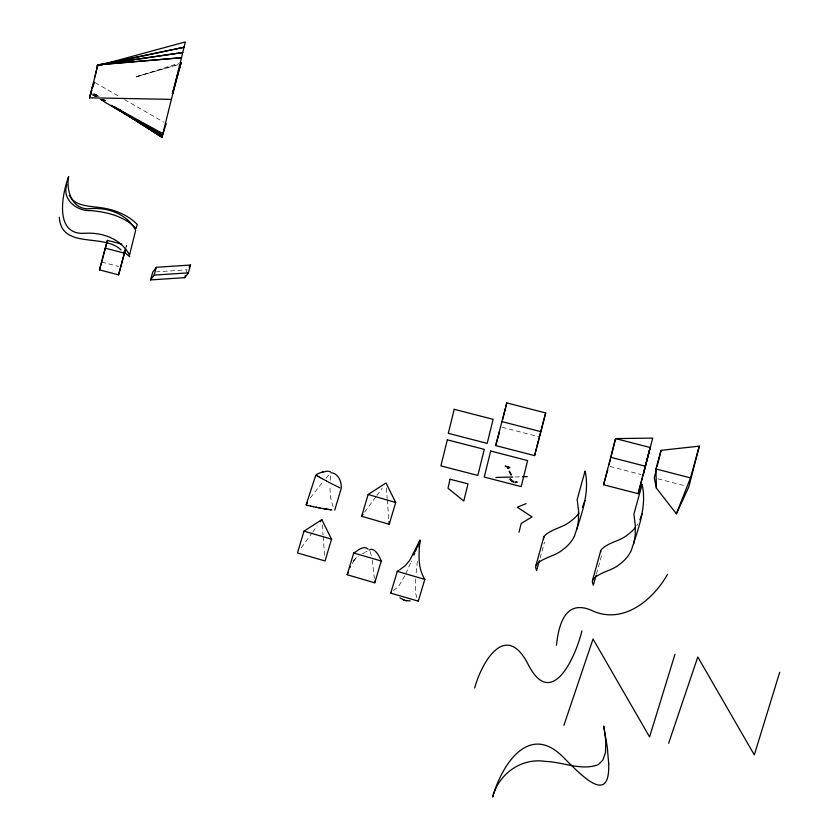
<?xml version="1.0" encoding="UTF-8"?>
<svg xmlns="http://www.w3.org/2000/svg" width="839" height="839" viewBox="0 0 839 839"><rect width="100%" height="100%" fill="white"/><g stroke="black" fill="none" stroke-linecap="round" stroke-linejoin="round"><path stroke-width="0.63" stroke-dasharray="4.2 3.15" d="M415.63 578.941L415.336 592.428L417.256 598.836M330.293 480.223L330.765 475.44M417.371 561.301L416.396 570.363A77.104 16.885 -86.1 0 0 415.997 574.495M125.871 247.715L126.511 245.303L125.892 247.536M186.373 272.067L186.992 269.833L156.557 271.836M540.033 558.218L544.49 542.13M596.414 574.128L601.553 555.596M411.12 561.742L411.414 561.039M410.523 563.137L406.034 573.121M404.755 575.795L398.63 586.283L393.313 590.719M352.265 563.598L353.869 560.851M353.534 561.385L355.988 557.987L358.673 556.037M310.409 497.821L323.225 481.397M301.285 547.741L311.94 533.174M312.706 532.136L317.268 525.896M364.682 512.094L376.103 496.489M376.858 495.45L382.196 488.162M353.345 560.704L356.732 557.337L355.631 558.396L356.082 557.935M325.993 478.22L329.643 474.129M367.021 551.244L365.5 552.104M362.542 553.74L364.724 552.523M136.096 76.968L178.613 63.334M515.219 476.961L521.26 476.804M101.666 262.093L118.372 266.403M502.1 427.271L538.491 436.668M609.974 466.463L640.86 474.434M657.986 478.849L686.396 486.18M95.31 96.621L91.881 94.744L95.279 96.726M101.016 99.747L103.302 100.995M99.831 99.327L104.372 101.928M95.268 82.715L118.907 96.338M124.539 99.579L163.941 122.263M96.527 96.632L92.07 94.02L96.506 96.726M102.106 99.893L104.33 101.194M100.953 99.411L104.277 101.425M97.838 96.642L92.3 93.223L97.817 96.716M102.264 99.38L104.476 100.743M102.243 99.495L104.445 100.89M99.159 96.6L93.653 93.056L99.033 96.558M103.554 99.442L105.756 100.858M103.375 99.369L105.536 100.785M370.104 551.59L371.362 555.754M333.104 506.662L331.835 502.781A63.481 32.092 -68.3 0 1 330.105 491.602L330 486.547M372.233 560.148L374.393 578.291M386.401 488.13L387.188 498.46M387.293 499.75L388.887 520.4M322.239 524.815L323.036 535.146M323.13 536.436L324.724 557.096M637.923 523.788A51.924 41.132 15.5 0 1 636.717 525.654M178.162 64.666L136.159 76.706L178.162 64.666"/><path stroke-width="1.26" d="M508.172 467.606C508.507 468.98 507.417 466.033 505.151 466.148L506.966 466.725M174.68 85.714L181.025 62.6L171.387 99.38L89.605 97.817L90.434 94.262M419.091 547.143L419.961 540.201L409.726 560.316L405.394 565.528L399.794 569.733M577.043 529.01L578.459 520.757L578.585 510.961L577.18 499.467L585.077 470.994C589.995 493.217 581.27 515.062 574.516 535.89M633.77 543.651L635.196 535.397L635.312 525.602L633.906 514.108L642.129 484.46C647.131 507.102 638.028 529.304 631.253 550.531A51.924 41.132 15.5 0 1 619.266 564.542C611.369 571.107 599.717 571.904 592.816 579.592L592.334 582.119L593.33 585.244L596.068 575.365M556.477 645.306C558.879 622.381 566.43 597.966 593.823 611.411C624.321 623.996 653.245 599.591 667.55 574.306M579.015 513.08A51.924 41.132 15.5 0 1 570.426 521.428C562.529 528.004 550.877 528.79 543.976 536.478L536.079 564.951L535.607 567.479L536.593 570.604L539.341 560.693M543.504 539.005L543.976 536.478M600.556 552.481L601.039 549.944C607.939 542.267 619.591 541.47 627.488 534.894A51.924 41.132 15.5 0 0 635.333 527.521M495.681 445.572L506.777 402.909L545.675 412.945L534.579 455.608L495.681 445.572L499.467 431.917M502.718 419.353L506.777 402.909M534.579 455.608L545.675 412.945M519.026 532.22L521.187 523.442L532.041 516.908L517.306 507.228L526.084 503.62M603.577 484.764L615.543 438.587L652.732 438.105L638.164 493.689L603.577 484.764L607.709 469.871M609.051 464.89L610.289 459.877M610.907 457.37L615.543 438.587L650.131 447.512L643.324 475.063M638.164 493.689L650.131 447.512M656.444 469.127L654.273 477.894L656.423 488.172L676.391 513.783L688.861 486.819L699.296 446.149L661.08 450.333L655.909 468.959L656.423 488.172M657.063 466.62L661.08 450.333M90.853 92.584L90.56 93.727M95.352 75.07L97.754 64.792L181.507 57.713L185.304 41.95L97.272 65.862L97.754 64.792M91.011 91.975L91.336 90.696M92.227 87.225L89.605 97.817M94.471 78.499L95.185 75.741M95.006 76.412L97.764 64.834L97.272 65.862M92.038 87.938L94.65 77.796M171.387 99.38L161.99 137.187L166.195 123.564M179.556 68.326L181.035 62.579L179.462 68.211M125.556 248.921L118.593 274.835L99.495 269.906L107.423 240.374L121.739 244.065M107.423 240.374L99.495 269.906M118.593 274.835L125.588 248.648M175.099 84.173L172.404 93.968L181.507 57.713L97.66 64.886L182.766 52.532L97.544 65.148L184.035 47.267L97.376 65.589M177.365 75.888L178.246 72.626M173.568 89.794L173.914 88.546M173.264 90.916L172.603 93.307M66.753 184.748C61.876 199.441 76.674 211.292 90.476 210.579C106.973 211.973 124.182 216.137 136.117 228.407L137.239 224.38C126.553 213.588 111.597 208.607 96.768 207.191C86.994 205.922 74.451 205.492 69.406 195.403M150.59 279.911L152.761 272.088L156.285 267.295L190.516 265.04L188.345 272.864L184.821 277.657L150.59 279.911L154.114 275.108L156.285 267.295M184.821 277.657L185.44 275.423M592.407 580.787L600.63 551.15M676.391 513.783L690.497 477.884L699.296 446.149M92.898 86.501L94.146 82.075L92.542 87.791M91.881 90.109L90.455 95.111L91.325 92.091M304.001 531.16L297.478 552.943L325.029 560.966L331.552 539.183L321.84 519.656L304.001 531.16L331.552 539.183M330.912 472.735C338.086 473.081 341.945 481.806 341.221 488.445L334.74 510.091M361.64 516.258L368.164 494.475L386.003 482.96L395.704 502.498L389.181 524.281L361.64 516.258L363.161 514.171M368.09 549.115C363.297 544.836 357.917 550.783 353.722 552.995L347.199 574.767L374.75 582.79L381.273 561.008C379.396 556.267 374.467 546.724 369.307 549.985M398.819 570.373L397.277 571.359L390.754 593.142L418.304 601.164L424.828 579.382C417.423 567.699 418.881 553.331 419.961 540.201L416.721 548.213M90.14 96.17L89.637 97.764L90.014 96.59M306.55 503.547L315.454 476.185M674.965 654.315L649.575 736.946L593.047 639.014L563.902 725.316M779.714 672.27L754.313 754.901L697.796 656.968L668.641 743.27M306.466 503.84L306.214 504.659A2.916 1.049 -85.1 0 1 306.088 505.057L306.634 504.04M581.878 630.918C576.173 655.29 552.104 711.189 528.224 664.582C506.295 621.238 482.373 660.199 474.664 688.022M350.01 567.573L350.293 566.745M315.642 475.65L315.852 475.084M315.695 475.503L315.495 476.07M582.413 507.417L584.93 500.537M639.895 519.74L641.992 514.013M416.081 549.797L416.406 549.01M415.441 551.359L415.766 550.573M414.497 553.667L414.812 552.901M413.868 555.187L414.183 554.432M508.035 466.966L508.014 468.015M306.77 503.778L307.483 502.519M320.32 521.732L321.84 519.656M189.111 266.959L190.516 265.04M536.079 564.951C542.98 557.264 554.631 556.477 562.529 549.902A51.924 41.132 15.5 0 0 574.516 535.89M507.994 467.837L509.944 467.575L507.826 466.998M322.459 472.21L327.252 471.13L330.377 471.717M515.01 482.708L516.866 482.121L515.471 482.037M154.114 275.108L188.345 272.864M410.208 600.923L404.838 600.42L399.878 597.903M495.88 477.464L512.797 477.024M522.466 476.772L527.301 476.646M331.825 509.881L330.702 509.734M329.737 509.598L330.891 509.755M329.517 509.567L330.251 509.672M328.448 509.42L328.93 509.483M327.713 509.315L328.311 509.399M326.822 509.179L328.049 509.357M325.165 508.916L326.56 509.137L325.501 508.969M324.064 508.738L324.798 508.853L324.179 508.759M323.812 508.696L322.721 508.507M322.134 508.403L320.037 508.025M322.952 508.549L322.47 508.465M318.977 507.836L319.921 508.004M318.81 507.805L318.306 507.71M405.709 600.651L406.59 600.808M316.523 507.354L318.138 507.668M313.629 506.756L316.355 507.322M313.513 506.735L312.129 506.431M310.881 506.158L306.56 505.172M316.02 507.249L316.639 507.375M311.573 506.316L310.713 506.127M105.253 248.187L124.35 253.116M501.617 421.524L540.515 431.561M610.373 457.203L644.96 466.127M655.909 468.959L690.497 477.884M509.357 467.48L508.256 467.134M368.164 494.475L395.704 502.498M353.722 552.995L381.273 561.008M397.277 571.359L424.828 579.382M513.227 481.156L513.908 481.439M512.189 480.716L510.175 479.09L511.245 480.999L513.751 482.362M339.103 487.428L339.91 487.816M337.698 486.746L338.4 487.092M336.04 485.928L336.838 486.326M334.436 485.131L335.338 485.582M332.831 484.323L333.482 484.648M329.549 482.624L332.034 483.914M328.007 481.817L329.224 482.456M326.581 481.041L327.241 481.408M326.35 480.925L325.102 480.244M323.277 479.258L324.263 479.793M321.851 478.471L322.69 478.933M321.578 478.324L320.11 477.496M111.283 105.378L162.651 133.516M317.09 475.797L319.428 477.118M317.236 475.881L316.408 475.398M320.435 477.674L319.502 477.16M104.372 101.928L162.273 135.11L114.356 107.067M110.947 105.452L162.011 136.317L118.855 109.636M114.429 106.899L116.642 108.273M114.387 107.151L161.875 137.082L131.062 117.198M118.96 109.385L121.162 110.811M125.567 113.643L128.86 115.782M122.872 112.048L161.864 137.386M120.984 249.865C103.396 232.875 61.352 249.781 59.286 217.207M123.941 251.805L129.783 256.828M511.098 475.031L509.168 471.193L510.5 473.091M510.689 473.5L511.182 474.822M388.981 521.701L389.181 524.281M374.75 582.79L374.624 581.175M316.586 474.392A40.639 5.978 -35.7 0 1 322.91 471.854M418.053 600.294A14.378 3.146 -86.1 0 1 418.315 601.091M390.796 592.942A12.113 3.178 -64.1 0 1 391.414 592.271M348.269 572.167A7.981 4.132 -77.1 0 1 347.115 574.589M608.684 763.731C610.393 811.628 573.089 765.734 559.791 753.925C526.336 724.33 500.464 768.314 492.671 797.05C498.66 773.736 521.47 757.512 545.497 761.434C563.021 761.875 581.102 771.125 598.28 764.644L602.842 760.092L605.464 752.531L605.852 741.382L603.744 726.05L607.289 747.213L608.684 763.731M449.998 479.216L448.016 488.256L463.768 501.019L467.994 483.862L449.998 479.216M68.62 176.693C62.128 193.778 53.853 235.581 84.875 233.273C102.368 232.204 121.015 238.696 129.542 255.056L135.645 230.347C127.109 213.987 108.462 207.495 90.979 208.565C72.878 211.166 65.882 191.512 68.62 176.693M454.214 409.296L448.288 433.333L487.176 443.38L493.112 419.332L454.214 409.296M447.323 439.835L440.894 465.897L477.842 475.43L484.271 449.368L447.323 439.835M490.679 451.025L484.25 477.076L521.187 486.61L527.616 460.559L490.679 451.025M507.889 467.375L507.626 468.036L507.889 467.375M516.866 482.121L516.205 482.289L516.866 482.152M403.968 600.126L403.15 599.791L403.989 600.137M510.542 479.667L510.164 479.142L510.815 480.265L510.542 479.614"/></g></svg>
